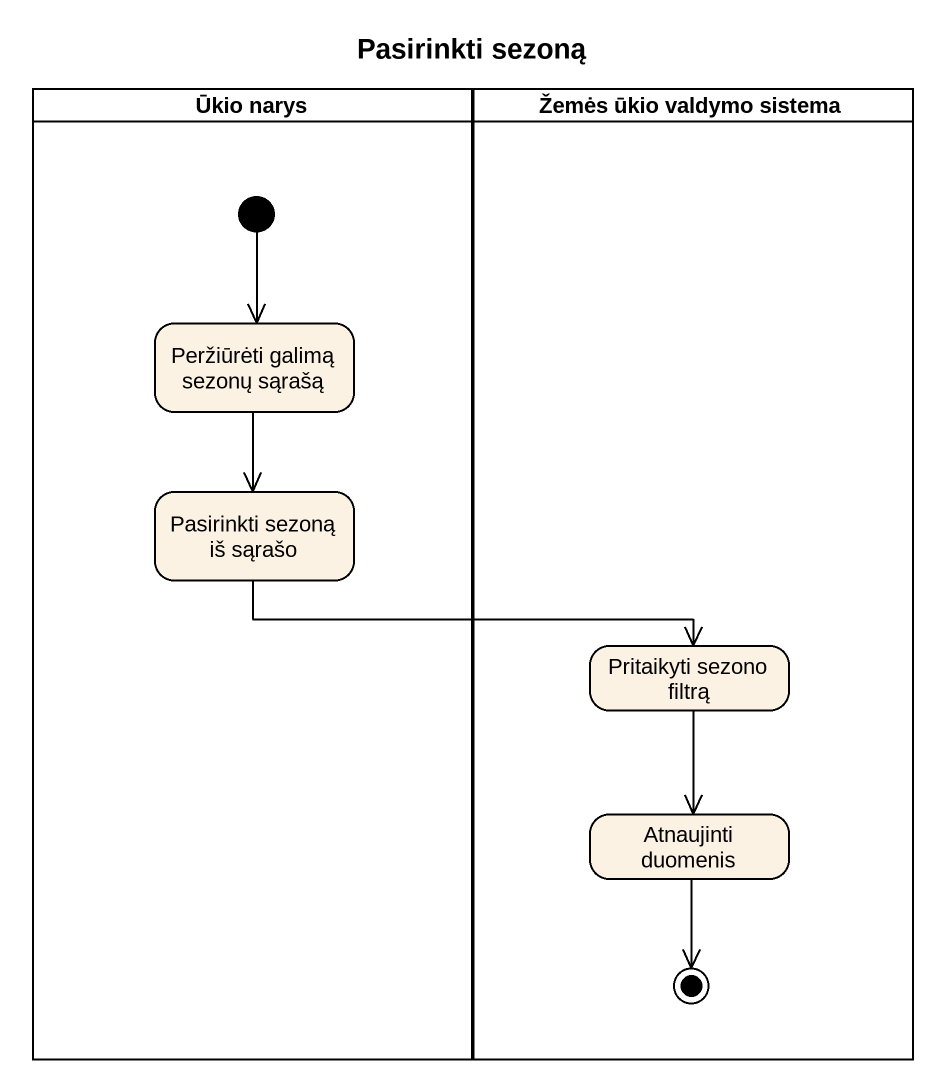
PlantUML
@startuml
title Pasirinkti sezoną
hide empty description
state "Ūkio narys" as Ūkio_narys <<partition>> {
  state "Peržiūrėti galimą sezonų sąrašą" as Peržiūrėti_galimą_sezonų
  state "Pasirinkti sezoną iš sąrašo" as Pasirinkti_sezoną_iš_sąrašo
  [*] --> Peržiūrėti_galimą_sezonų
}
state "Žemės ūkio valdymo sistema" as Žemės_ūkio_valdymo_sistema <<partition>> {
  state "Pritaikyti sezono filtrą" as Pritaikyti_sezono_filtrą
  state "Atnaujinti duomenis" as Atnaujinti_duomenis
  Atnaujinti_duomenis --> [*]
}
Peržiūrėti_galimą_sezonų --> Pasirinkti_sezoną_iš_sąrašo
Pasirinkti_sezoną_iš_sąrašo -right-> Pritaikyti_sezono_filtrą
Pritaikyti_sezono_filtrą --> Atnaujinti_duomenis
@enduml
